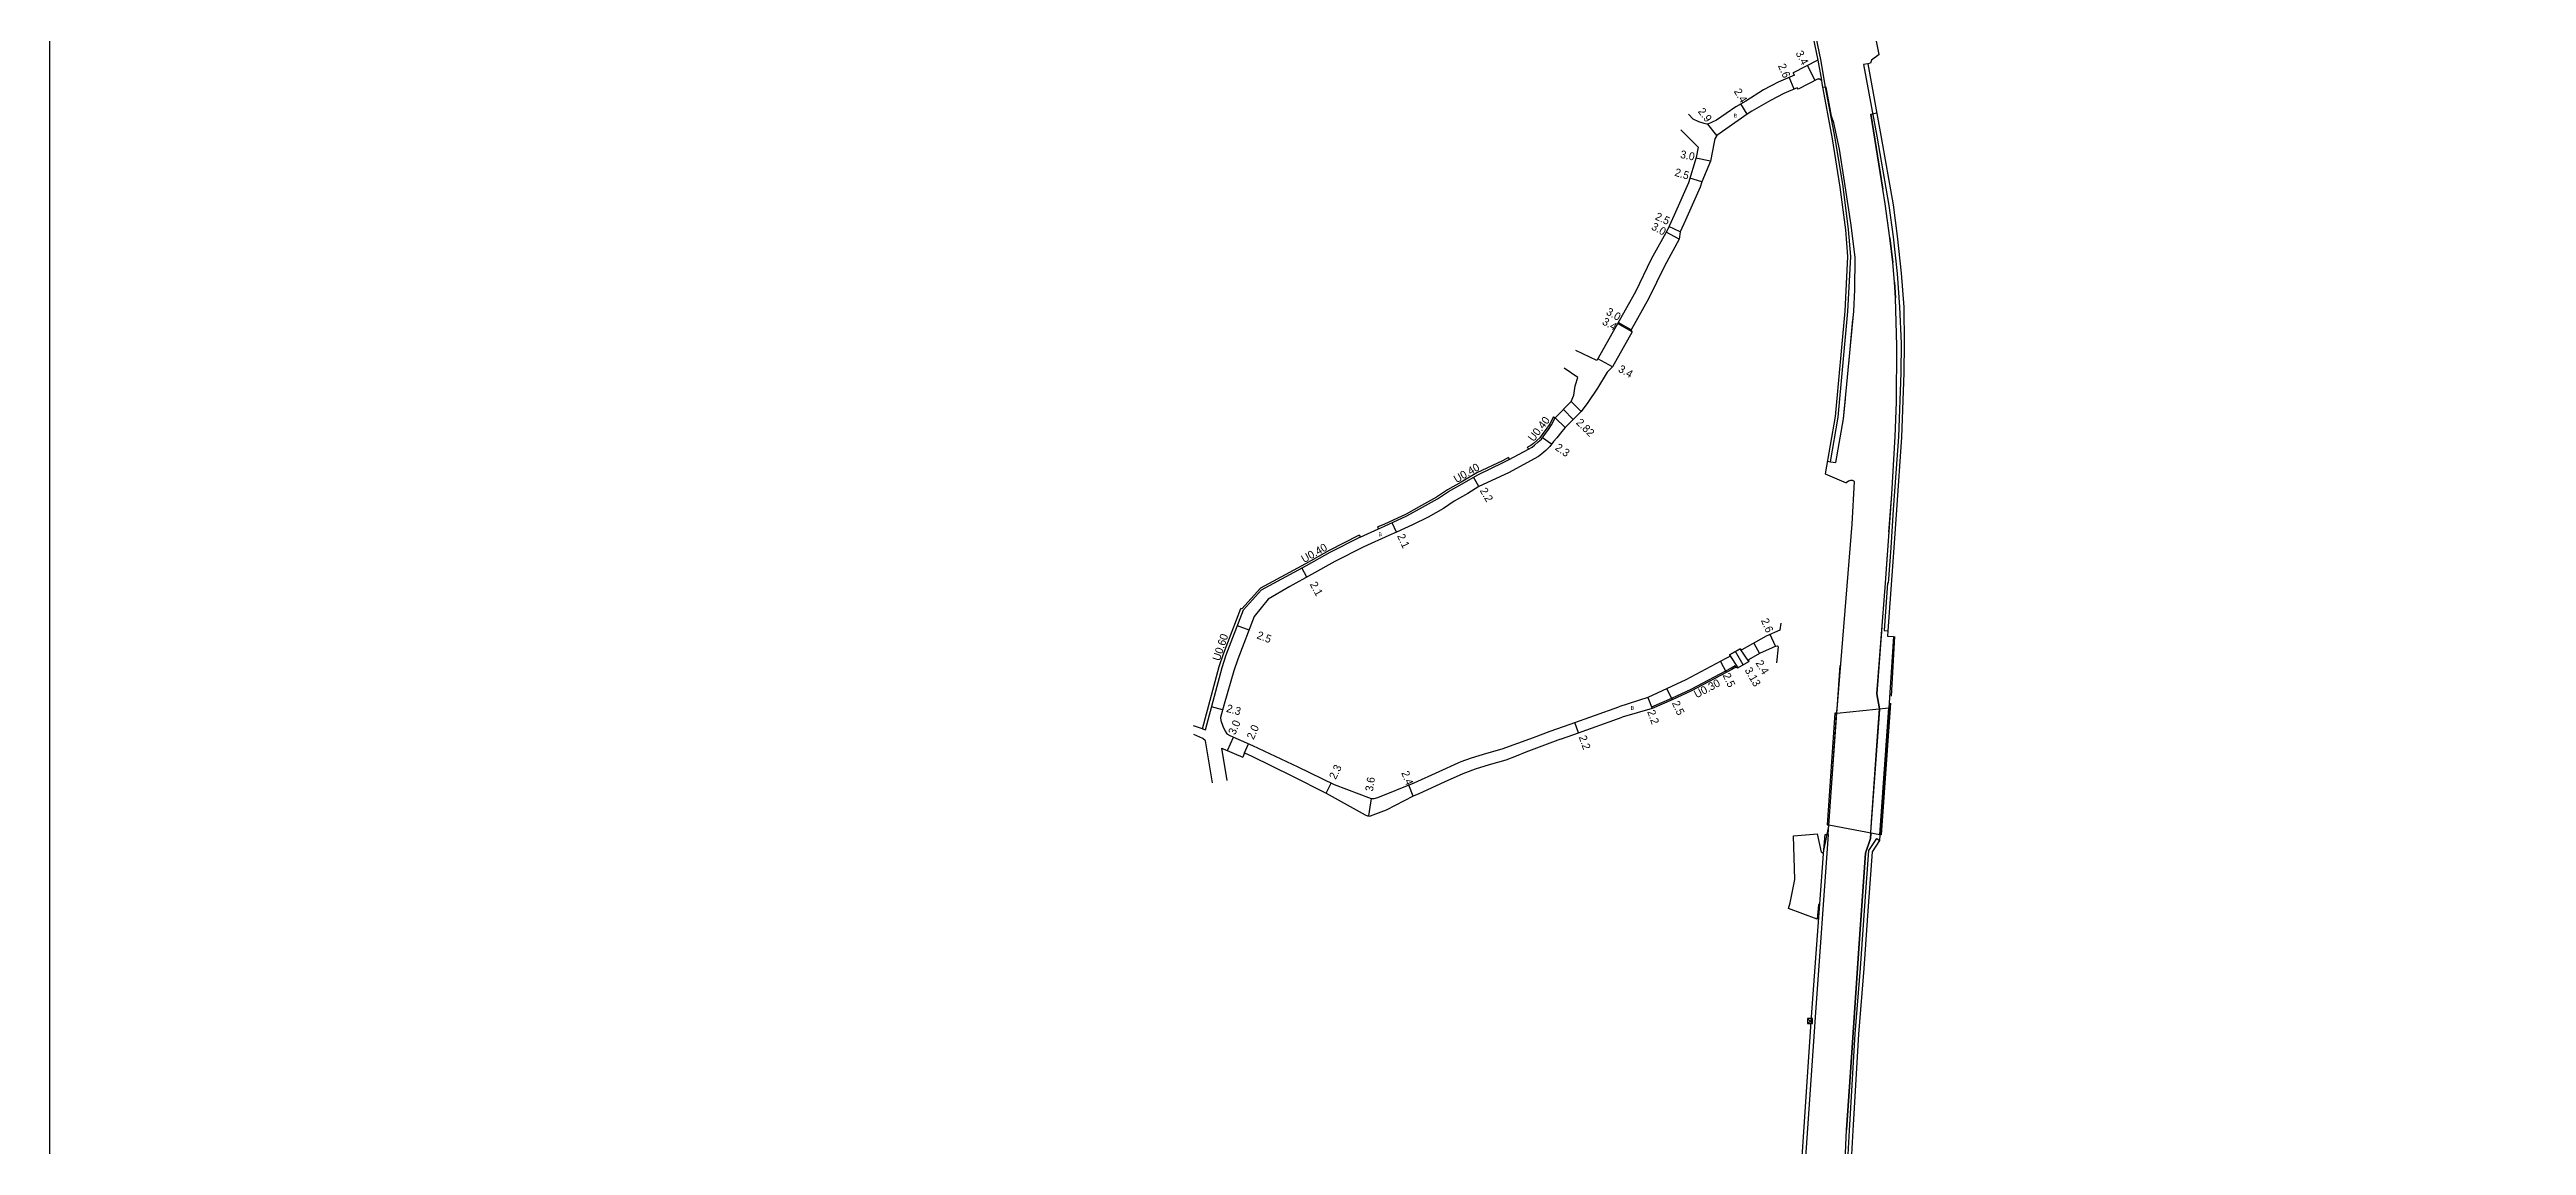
# Model space of a CAD drawing. Header units: metres. Extents: x 0 to 4000, y -99000 to -96000.
# Drawn here: x 800 to 1302, y -98358 to -98136 of the extents above; entities that cross this region are included whole.
import ezdxf

# ---------------------------------------------------------------- set-up
doc = ezdxf.new("R2010")
doc.units = ezdxf.units.M
doc.header["$LTSCALE"] = 2.5
for name, color, linetype in [('その他', 7, 'Continuous'), ('側溝・桝', 7, 'Continuous'), ('図郭', 7, 'Continuous'), ('幅員', 7, 'Continuous'), ('歩道・分離帯・安全施設', 7, 'Continuous'), ('舗装', 7, 'Continuous'), ('道路', 7, 'Continuous')]:
    doc.layers.add(name, color=color, linetype=linetype)
doc.styles.get("Standard").update_dxf_attribs({"font": ''})
doc.styles.add('YOKO_DECO', font='')
doc.styles.get('Standard').set_extended_font_data('@MS PGothic')
doc.styles.get('YOKO_DECO').set_extended_font_data('MS PGothic')

# ---------------------------------------------------------------- blocks, each defined once
blk = doc.blocks.new('910910')
blk.add_lwpolyline([(1, -1), (1, 1), (-1, 1), (-1, -1)], close=True)
for points in [[(-0.8, 0.8), (0.8, -0.8)], [(-0.8, -0.8), (0.8, 0.8)]]:
    blk.add_lwpolyline(points)

msp = doc.modelspace()

# ---------------------------------------------------------------- linework, layer by layer
at = {"layer": '側溝・桝'}
for points in [[(1160.1, -98219.07), (1160.73, -98219.18), (1162.29, -98210.13), (1164.25, -98188.75), (1164.82, -98177.62), (1164.37, -98172.18), (1163.26, -98163.47), (1161.67, -98153.68), (1159.7, -98143.35), (1158.75, -98137.71), (1155.91, -98124.12), (1153.52, -98113.44), (1148.47, -98094.37), (1145.63, -98084.69), (1142.97, -98076.01), (1139.33, -98065.59), (1134.66, -98053.01), (1129.25, -98038.09), (1128.69, -98038.3), (1134.08, -98053.22), (1133.82, -98053.31), (1125.05, -98043.35)], [(1158.15, -98137.86), (1158.88, -98141.91)], [(1168.25, -98138.59), (1167.43, -98138.74), (1170.08, -98153.29), (1172.57, -98167.3), (1173.39, -98173.64), (1174.23, -98181.09), (1174.73, -98187.92), (1175.02, -98195.18), (1174.97, -98201.19), (1174.47, -98214.14), (1173.44, -98228.88), (1172.92, -98236.6), (1172.41, -98243.79), (1172.3, -98243.78), (1171.62, -98253.39), (1172.36, -98253.45)], [(1155.37, -98383.41), (1155.19, -98373.8), (1155.55, -98363.01), (1157.67, -98331.66), (1160.33, -98294.7), (1160.24, -98294.69)], [(1158.58, -98308.68), (1159.32, -98298.6)], [(1166.04, -98400), (1165.73, -98398.33), (1164.64, -98389.47), (1164.39, -98385.82), (1164.06, -98378.65), (1163.87, -98372.3), (1163.92, -98366.91), (1164.02, -98364.33), (1164.55, -98354.6), (1165.75, -98335.04), (1166.81, -98321.72), (1167.7, -98309.12), (1168.49, -98297.92), (1170.11, -98295.48), (1170.67, -98295.86)]]:
    msp.add_lwpolyline(points, dxfattribs=at)
at = {"layer": '側溝・桝', "flags": 128}
for points, elevation in [([(1099.56, -98216.62), (1100.27, -98216.24), (1100.8, -98215.8), (1101.53, -98215.19), (1102.16, -98214.61), (1102.78, -98213.73), (1103.47, -98212.83), (1104.24, -98211.74), (1104.96, -98210.3)], 87.16), ([(1069.2, -98232.78), (1070.42, -98232.24), (1074.93, -98230.16), (1078.1, -98228.42), (1081.14, -98226.68), (1083.33, -98225.24), (1086.11, -98223.65), (1089.26, -98221.82), (1094.44, -98219.36), (1095.66, -98218.71)], 87.16), ([(1041.84, -98249.21), (1045.5, -98245.11), (1045.5, -98245.11), (1054.59, -98240.19), (1059.36, -98237.53), (1065.29, -98234.51), (1065.46, -98234.43)], 87.16), ([(1034.12, -98273.45), (1037.5, -98260.84), (1038.34, -98258.31), (1041.84, -98249.21)], 87.16), ([(1141.56, -98260.79), (1141.42, -98260.52), (1140.59, -98260.97), (1132.42, -98265.32), (1128.53, -98267.13), (1124.5, -98268.89), (1124.61, -98269.18)], 83.06)]:
    msp.add_lwpolyline(points, dxfattribs=dict(at, elevation=elevation))
msp.add_lwpolyline([(1033.54, -98273.3), (1034.12, -98273.45)], dxfattribs=at)
at = {"layer": '図郭'}
msp.add_lwpolyline([(800, -98400), (1600, -98400), (1600, -97800), (800, -97800)], close=True, dxfattribs=at)
at = {"layer": '幅員', "flags": 128}
for points, elevation in [([(1157.64, -98141.97), (1156.07, -98138.94)], 87.28), ([(1153.35, -98143.73), (1152.32, -98141.35)], 87.28), ([(1143.82, -98148.79), (1142.59, -98146.73)], 87.28), ([(1137.68, -98153.13), (1135.9, -98150.84)], 87.28), ([(1136.41, -98158.31), (1133.47, -98157.72)], 87.28), ([(1134.65, -98162.49), (1132.26, -98161.79)], 87.28), ([(1130.08, -98174.12), (1127.45, -98172.68)], 87.28), ([(1130.27, -98172.61), (1128.01, -98171.56)], 87.28), ([(1120.57, -98192.89), (1117.61, -98191.23)], 87.52), ([(1120.36, -98192.45), (1117.74, -98190.98)], 87.52), ([(1116.59, -98199.99), (1113.62, -98198.32)], 87.52), ([(1108.62, -98210.61), (1106.61, -98208.63)], 87.52), ([(1104.24, -98215.65), (1102.36, -98214.33)], 90.56), ([(1089.5, -98224.22), (1088.39, -98222.32)], 90.56), ([(1072.82, -98233.45), (1071.94, -98231.54)], 90.56), ([(1054.65, -98242.55), (1053.65, -98240.7)], 90.56), ([(1042.95, -98253.29), (1040.62, -98252.4)], 90.56), ([(1149.57, -98256.55), (1148.52, -98254.17)], 83.06), ([(1138.45, -98259.62), (1139.62, -98261.83)], 83.06), ([(1143.03, -98260.32), (1141.47, -98257.6)], 90.72), ([(1145.17, -98255.94), (1146.34, -98258.04)], 83.06), ([(1037.59, -98269.4), (1035.36, -98268.81)], 90.56), ([(1123.73, -98266.94), (1124.61, -98269.18)], 83.06), ([(1127.59, -98265.14), (1128.65, -98267.41)], 83.06), ([(1109.68, -98274.05), (1108.94, -98271.98)], 90.72), ([(1038.57, -98277.69), (1039.77, -98274.94)], 90.36), ([(1042.06, -98278.12), (1042.86, -98276.29)], 90.36), ([(1058.57, -98286.33), (1059.58, -98284.26)], 90.36), ([(1076.2, -98286.9), (1075.31, -98284.67)], 90.72), ([(1067.69, -98287.35), (1067.15, -98290.91)], 90.72)]:
    msp.add_lwpolyline(points, dxfattribs=dict(at, elevation=elevation))
at = {"layer": '歩道・分離帯・安全施設'}
for points in [[(1160.1, -98219.07), (1160.73, -98219.18), (1161.83, -98219.37), (1163.37, -98210.51), (1165.43, -98188.67), (1165.68, -98184.37), (1165.72, -98177.85), (1164.91, -98171.26), (1163.72, -98163.31), (1162.56, -98155.9), (1161.39, -98150.53), (1160.95, -98149.19), (1159.86, -98143.32), (1159.7, -98143.35), (1159.16, -98143.44)], [(1160.73, -98219.18), (1161.83, -98219.37), (1163.37, -98210.51), (1165.43, -98188.67), (1165.68, -98184.37), (1165.72, -98177.85), (1164.91, -98171.26), (1163.72, -98163.31), (1162.56, -98155.9), (1161.39, -98150.53), (1160.95, -98149.19), (1159.86, -98143.32), (1159.7, -98143.35)], [(1163.66, -98360.77), (1163.98, -98354.5), (1164.74, -98342.77), (1166.47, -98317.73), (1167.83, -98298.43), (1168.82, -98295.51), (1169.01, -98292.11), (1170.23, -98274.76), (1170.67, -98269.22), (1170.09, -98266.21), (1171.83, -98243.8), (1173.12, -98225.77), (1173.85, -98214.1), (1174.07, -98207.15), (1174.13, -98195.81), (1173.9, -98185.99), (1173.66, -98182.81), (1173.33, -98178.83), (1172.72, -98173.85), (1171.8, -98166.94), (1171.35, -98163.98), (1168.92, -98148.78), (1169.25, -98148.72), (1170.06, -98148.57)], [(1163.66, -98360.77), (1163.98, -98354.5), (1164.74, -98342.77), (1166.47, -98317.73), (1167.83, -98298.43), (1168.82, -98295.51), (1169.01, -98292.11), (1170.23, -98274.76), (1170.67, -98269.22), (1170.09, -98266.21), (1171.83, -98243.8), (1173.12, -98225.77), (1173.85, -98214.1), (1174.07, -98207.15), (1174.13, -98195.81), (1173.9, -98185.99), (1173.66, -98182.81), (1173.33, -98178.83), (1172.72, -98173.85), (1171.8, -98166.94), (1171.35, -98163.98), (1168.92, -98148.78), (1169.25, -98148.72)], [(1168.92, -98148.78), (1171.35, -98163.98)], [(1165.68, -98184.37), (1165.72, -98177.85), (1164.91, -98171.26), (1163.72, -98163.31), (1162.56, -98155.9), (1161.39, -98150.53)], [(1172.72, -98173.85), (1173.33, -98178.83)], [(1173.66, -98182.81), (1173.9, -98185.99)], [(1164.42, -98199.35), (1165.26, -98190.39)], [(1172.57, -98233.45), (1173.12, -98225.77), (1173.85, -98214.1), (1174.07, -98207.15), (1174.13, -98195.81)], [(1161.83, -98219.37), (1163.37, -98210.51), (1163.75, -98206.5)], [(1171.83, -98243.8), (1172.25, -98238)], [(1171.15, -98252.59), (1170.09, -98266.21), (1170.67, -98269.22)], [(1173.71, -98254.57), (1172.99, -98266.68)], [(1162.62, -98260.47), (1162.02, -98269.29)], [(1161.97, -98269.51), (1160.34, -98292.9)], [(1168.92, -98294.18), (1169.94, -98279.47), (1170.69, -98269.35)], [(1172.68, -98269.04), (1170.85, -98294.57)], [(1172.9, -98269.04), (1172.92, -98268.07)], [(1160.34, -98292.95), (1159.33, -98297.92)], [(1168.88, -98294.46), (1168.82, -98295.51), (1167.83, -98298.43), (1166.47, -98317.73), (1164.74, -98342.77), (1163.98, -98354.5)]]:
    msp.add_lwpolyline(points, dxfattribs=at)
at = {"layer": '舗装'}
for points in [[(1161.98, -98270.1), (1172.54, -98269.01)], [(1170.71, -98294.71), (1160.4, -98292.76)]]:
    msp.add_lwpolyline(points, dxfattribs=at)
at = {"layer": '道路'}
for points in [[(1124.96, -98043.76), (1133.95, -98054.02), (1134.3, -98053.86), (1138.75, -98065.8), (1142.38, -98076.2), (1145.11, -98084.89), (1147.95, -98094.52), (1152.91, -98113.58), (1155.3, -98124.25), (1158.15, -98137.86)], [(1170.59, -98136.76), (1170.06, -98134.03)], [(1168.25, -98138.59), (1170.89, -98153.15), (1173.39, -98167.17), (1174.21, -98173.54), (1175.06, -98181.02), (1175.56, -98187.88), (1175.65, -98195.18), (1175.6, -98201.21), (1175.1, -98214.18), (1174.07, -98228.93), (1173.55, -98236.64), (1172.36, -98253.45), (1172.29, -98254.49), (1173.51, -98254.58), (1172.54, -98269.01), (1170.71, -98294.71), (1170.67, -98295.86), (1169.15, -98298.15), (1168.37, -98309.17), (1167.48, -98321.77), (1166.42, -98335.09), (1165.22, -98354.64), (1164.72, -98364.36)], [(1170.59, -98136.76), (1169, -98137.85), (1168.81, -98138.49), (1168.25, -98138.59)], [(1159, -98142.57), (1161.03, -98153.79), (1162.63, -98163.57), (1163.73, -98172.24), (1164.18, -98177.63), (1163.6, -98188.71), (1161.65, -98210.05), (1159.66, -98221.61)], [(1159.66, -98221.61), (1163.89, -98223.47)], [(1161.98, -98270.1), (1165.14, -98231.8), (1165.57, -98223.19), (1165.21, -98222.98), (1164.78, -98222.96), (1164.37, -98223.13), (1163.89, -98223.47)], [(1159.32, -98298.6), (1159.61, -98294.67), (1160.24, -98294.69), (1160.4, -98292.76), (1161.98, -98270.1)], [(1152.19, -98309.65), (1152.57, -98308.5), (1153.47, -98303.78), (1153.22, -98294.92)], [(1153.22, -98294.92), (1158.07, -98294.56)], [(1159.32, -98298.6), (1158.88, -98298.27), (1158.07, -98294.56)], [(1158, -98311.84), (1152.19, -98309.65)], [(1154.78, -98384.62), (1154.4, -98373.79), (1154.77, -98362.97), (1156.89, -98331.61), (1158.58, -98308.68)], [(1158.58, -98308.68), (1158.26, -98308.91), (1158, -98311.84)]]:
    msp.add_lwpolyline(points, dxfattribs=at)
at = {"layer": '道路', "flags": 128}
for points, elevation in [([(1158.15, -98137.86), (1153.19, -98140.44)], 88.27), ([(1153.97, -98143.47), (1151.24, -98144.64), (1148.6, -98146.01), (1144.79, -98148.21), (1143.82, -98148.79), (1137.68, -98153.13)], 88.24), ([(1153.41, -98140.88), (1150.11, -98142.3), (1147.13, -98143.89), (1143.55, -98146.15)], 88.24), ([(1153.41, -98140.88), (1153.19, -98140.44)], 88.19), ([(1154.17, -98143.76), (1153.97, -98143.47)], 88.27), ([(1158.2, -98141.67), (1154.17, -98143.76)], 88.27), ([(1158.2, -98141.67), (1158.48, -98141.65), (1158.66, -98141.71), (1158.88, -98141.91)], 88.27), ([(1158.88, -98141.91), (1159, -98142.57)], 88.27), ([(1135.9, -98150.84), (1135.66, -98150.8), (1135.12, -98150.67), (1134.03, -98150.34), (1132.91, -98149.8), (1131.94, -98148.83)], 89.88), ([(1143.55, -98146.15), (1141.57, -98147.34), (1137.62, -98150.01), (1135.9, -98150.84)], 89.88), ([(1130.42, -98152), (1133.91, -98155.5)], 90.71), ([(1137.68, -98153.13), (1137.28, -98153.8), (1137.17, -98154.51)], 89.88), ([(1133.91, -98155.5), (1133.49, -98157.59), (1131.98, -98162.74), (1129.08, -98169.25), (1127.7, -98172.21), (1124.42, -98178.2), (1121.21, -98184.81), (1113.4, -98198.71)], 90.71), ([(1137.17, -98154.51), (1137.17, -98154.51), (1136.41, -98158.31), (1134.65, -98162.49)], 90.71), ([(1134.65, -98162.49), (1134.33, -98163.61), (1131.35, -98170.28), (1130.27, -98172.61)], 90.71), ([(1130.08, -98174.12), (1127.09, -98179.58), (1123.87, -98186.2), (1120.36, -98192.45)], 90.71), ([(1130.27, -98172.61), (1130.08, -98174.12)], 90.71), ([(1120.57, -98192.89), (1116.59, -98199.99)], 90.71), ([(1120.57, -98192.89), (1120.36, -98192.45)], 90.71), ([(1113.4, -98198.71), (1109.14, -98196.69)], 90.71), ([(1109.54, -98202.13), (1106.76, -98200.26)], 90.15), ([(1108.21, -98207.02), (1108.76, -98205.73), (1109.03, -98203.8), (1109.06, -98203.61), (1109.54, -98202.13)], 90.15), ([(1116.59, -98199.99), (1115.49, -98201.04), (1113.54, -98204.3), (1111.55, -98207.22), (1110.21, -98209)], 90.71), ([(1108.21, -98207.02), (1104.96, -98210.3)], 90.45), ([(1108.21, -98207.02), (1104.96, -98210.3)], 90.45), ([(1110.21, -98209), (1106.96, -98212.28)], 90.45), ([(1110.21, -98209), (1106.96, -98212.28)], 90.45), ([(1106.96, -98212.28), (1106.32, -98213.05), (1105.26, -98214.33), (1104.63, -98215.08), (1103.9, -98216.13), (1103.04, -98216.93), (1102.27, -98217.57), (1101.56, -98218.16), (1095.48, -98221.41), (1089.5, -98224.22), (1087.26, -98225.64), (1084.53, -98227.2), (1082.35, -98228.64), (1079.22, -98230.42), (1076.09, -98231.96), (1072.82, -98233.45), (1072.82, -98233.45), (1071.29, -98234.15), (1066.19, -98236.41), (1060.35, -98239.38), (1055.6, -98242.03), (1051.18, -98244.43), (1051.18, -98244.43), (1046.84, -98247.05), (1044.01, -98250.54), (1040.7, -98259.15), (1039.86, -98261.51), (1037.89, -98268.28), (1037.16, -98270.99)], 90.45), ([(1104.62, -98210.07), (1103.9, -98211.53), (1103.15, -98212.59), (1102.45, -98213.49), (1101.86, -98214.35), (1101.26, -98214.89), (1100.54, -98215.49), (1100.05, -98215.91), (1099.37, -98216.27)], 90.45), ([(1104.62, -98210.07), (1104.96, -98210.3)], 90.45), ([(1095.47, -98218.36), (1094.26, -98219), (1089.07, -98221.46), (1085.91, -98223.3), (1083.12, -98224.9), (1080.93, -98226.33), (1077.9, -98228.07), (1074.75, -98229.81), (1070.26, -98231.87), (1069.06, -98232.4)], 90.45), ([(1095.47, -98218.36), (1095.66, -98218.71)], 90.45), ([(1095.66, -98218.71), (1099.56, -98216.62)], 87.16), ([(1099.56, -98216.62), (1099.37, -98216.27)], 90.45), ([(1065.3, -98234.07), (1065.3, -98234.07), (1065.12, -98234.15), (1059.17, -98237.18), (1054.4, -98239.84), (1045.25, -98244.8)], 90.45), ([(1065.3, -98234.07), (1065.46, -98234.43)], 90.19), ([(1065.46, -98234.43), (1069.2, -98232.78)], 87.16), ([(1069.2, -98232.78), (1069.06, -98232.4)], 90.45), ([(1033.54, -98273.3), (1036.92, -98260.67), (1037.78, -98258.1), (1041.32, -98248.9)], 87.16), ([(1041.49, -98249), (1041.32, -98248.9)], 87.16), ([(1041.49, -98249), (1045.25, -98244.8)], 87.16), ([(1150.46, -98253.31), (1147.72, -98254.53), (1142.75, -98257.29)], 83.06), ([(1150.65, -98251.87), (1150.47, -98253.23), (1150.46, -98253.31)], 83.24), ([(1140.33, -98258.61), (1139.55, -98259.04), (1131.44, -98263.35), (1123.73, -98266.94), (1117.86, -98268.82)], 83.06), ([(1140.26, -98258.3), (1142.45, -98257.04)], 84.19), ([(1140.26, -98258.3), (1142.45, -98257.04)], 84.19), ([(1140.26, -98258.3), (1140.33, -98258.61)], 84.19), ([(1141.96, -98260.93), (1144.16, -98259.67)], 84.19), ([(1141.96, -98260.93), (1144.16, -98259.67)], 84.19), ([(1142.45, -98257.04), (1142.75, -98257.29)], 84.19), ([(1149.67, -98256.51), (1148.88, -98256.86), (1146.34, -98258.04), (1146.34, -98258.04), (1144.09, -98259.29)], 83.06), ([(1144.09, -98259.29), (1144.16, -98259.67)], 84.19), ([(1149.67, -98256.51), (1149.95, -98256.47), (1150.05, -98256.54), (1150.12, -98256.66)], 83.06), ([(1150.12, -98256.66), (1149.79, -98259.89)], 83.24), ([(1141.56, -98260.79), (1140.74, -98261.24), (1132.56, -98265.58), (1128.65, -98267.41), (1124.61, -98269.18), (1118.53, -98270.92)], 83.06), ([(1141.56, -98260.79), (1141.96, -98260.93)], 84.19), ([(1069.05, -98287.18), (1076.42, -98284.23), (1081.49, -98281.89), (1085.31, -98280.13), (1085.93, -98279.91), (1087.99, -98279.16), (1091.11, -98278.19), (1094.23, -98277.3), (1097.41, -98276.17), (1100.55, -98275.02), (1103.94, -98273.74), (1107.98, -98272.32), (1117.86, -98268.82)], 83.91), ([(1033.54, -98273.3), (1031.73, -98272.65)], 87.48), ([(1035.53, -98284.21), (1034.16, -98275.68), (1033.62, -98275.24), (1031.77, -98274.45)], 87.48), ([(1037.16, -98270.99), (1037.26, -98271.6), (1037.66, -98272.71), (1038.13, -98273.73), (1038.44, -98274.28), (1039.04, -98274.62), (1043.62, -98276.62), (1052.85, -98281), (1060.21, -98284.57), (1067.69, -98287.35), (1067.69, -98287.35), (1068.32, -98287.37), (1069.05, -98287.18)], 87.16), ([(1106.03, -98275.34), (1108.71, -98274.39), (1118.53, -98270.92)], 83.91), ([(1038.5, -98283.73), (1037.43, -98277.16)], 87.48), ([(1037.43, -98277.16), (1037.7, -98277.31), (1041.67, -98279.04)], 87.16), ([(1042.06, -98278.12), (1041.67, -98279.04)], 86.53), ([(1042.06, -98278.12), (1043.55, -98278.83), (1051.6, -98282.78), (1058.57, -98286.33), (1066.45, -98290.71)], 87.16), ([(1106.03, -98275.34), (1099.03, -98278.03), (1097.07, -98278.84), (1097.07, -98278.84), (1094.96, -98279.59), (1091.62, -98280.55), (1088.75, -98281.43), (1086.76, -98282.16), (1086.23, -98282.36), (1082.49, -98284.07), (1077.36, -98286.43), (1076.2, -98286.9), (1076.2, -98286.9), (1070.71, -98289.74), (1067.49, -98290.93)], 83.91), ([(1066.45, -98290.71), (1066.95, -98290.9), (1067.49, -98290.93)], 87.16)]:
    msp.add_lwpolyline(points, dxfattribs=dict(at, elevation=elevation))
for points in [[(1106.96, -98212.28), (1110.21, -98209), (1108.21, -98207.02), (1104.96, -98210.3)], [(1141.96, -98260.93), (1144.16, -98259.67), (1142.45, -98257.04), (1140.26, -98258.3)]]:
    msp.add_lwpolyline(points, close=True, dxfattribs=at)
at = {"layer": '道路'}
for points in [[(1160.4, -98292.76), (1161.98, -98270.1), (1172.54, -98269.01), (1170.71, -98294.71)], [(1170.71, -98294.71), (1172.54, -98269.01), (1172.82, -98269.04), (1171, -98294.73)], [(1160.02, -98292.74), (1160.4, -98292.76), (1161.98, -98270.1), (1161.61, -98270.08)]]:
    msp.add_lwpolyline(points, close=True, dxfattribs=at)

# ---------------------------------------------------------------- block references
at = {"layer": 'その他', "xscale": 0.5, "yscale": 0.5, "zscale": 0.5}
msp.add_blockref('910910', (1156.59, -98332.46, 82.25), dxfattribs=at)

# ---------------------------------------------------------------- texts
at = {"layer": '側溝・桝'}
for s, rotation, p in [('U0.40', 52.3821, (1100.58, -98215.25)), ('U0.40', 29.8159, (1084.97, -98223.55)), ('U0.40', 29.1749, (1054.08, -98239.73)), ('U0.60', 71.5102, (1037, -98259.66)), ('U0.30', 27.9907, (1133.61, -98267.12))]:
    msp.add_text(s, height=1.6, rotation=rotation, dxfattribs=at).set_placement(p)
at = {"layer": '幅員'}
for s, rotation, p in [('2.6', 293.3727, (1150.05, -98138.98, 87.28)), ('3.4', 297.4369, (1153.61, -98136.45, 87.28)), ('2.4', 300.9808, (1141.09, -98144.19, 87.28)), ('2.9', 307.8676, (1133.78, -98148.3, 87.28)), ('3.0', 348.6585, (1130.19, -98157.65, 87.28)), ('2.5', 343.59, (1129.02, -98161.25, 87.28)), ('2.5', 335.1134, (1125.06, -98170.06, 87.28)), ('3.0', 331.2711, (1124.29, -98172.05, 87.28)), ('3.0', 330.6804, (1115.13, -98189.28, 87.52)), ('3.4', 330.6804, (1114.33, -98191.28, 87.52)), ('3.4', 330.6804, (1117.58, -98200.87, 87.52)), ('2.82', 315.2562, (1109.07, -98211.39, 87.52)), ('2.3', 325.221, (1104.81, -98216.65, 90.56)), ('2.2', 300.1488, (1089.63, -98225.01, 90.56)), ('2.1', 294.7299, (1072.91, -98234.22, 90.56)), ('2.1', 298.4316, (1055.2, -98244, 90.56)), ('2.5', 338.9766, (1044.39, -98254.92, 90.56)), ('2.6', 293.3727, (1146.6, -98251.3, 87.28)), ('2.4', 300.9808, (1145.5, -98259.96, 87.28)), ('2.5', 295.0104, (1138.85, -98262.42, 90.72)), ('3.13', 299.7569, (1143.28, -98261.37, 90.72)), ('2.3', 345.0124, (1038.24, -98269.81, 90.56)), ('2.2', 289.4931, (1123.58, -98269.77, 90.72)), ('2.5', 295.0104, (1128.56, -98268.05, 90.72)), ('3.0', 66.406, (1040.12, -98274.62, 90.36)), ('2.0', 66.406, (1043.87, -98275.57, 90.36)), ('2.2', 289.4931, (1109.71, -98274.92, 90.72)), ('2.3', 64.0991, (1060.51, -98283.64, 90.36)), ('3.6', 81.2905, (1068.03, -98286.04, 90.72)), ('2.4', 291.8552, (1073.75, -98282.17, 90.72))]:
    msp.add_text(s, height=1.6, rotation=rotation, dxfattribs=at).set_placement(p)
at = {"layer": '舗装', "style": 'YOKO_DECO'}
for p in [(1141.11, -98149.48, 87.65), (1069.16, -98234.26, 87.65), (1120.26, -98269.43, 87.65)]:
    msp.add_text('B', height=0.75, dxfattribs=at).set_placement(p)

doc.saveas('drawing.dxf')
